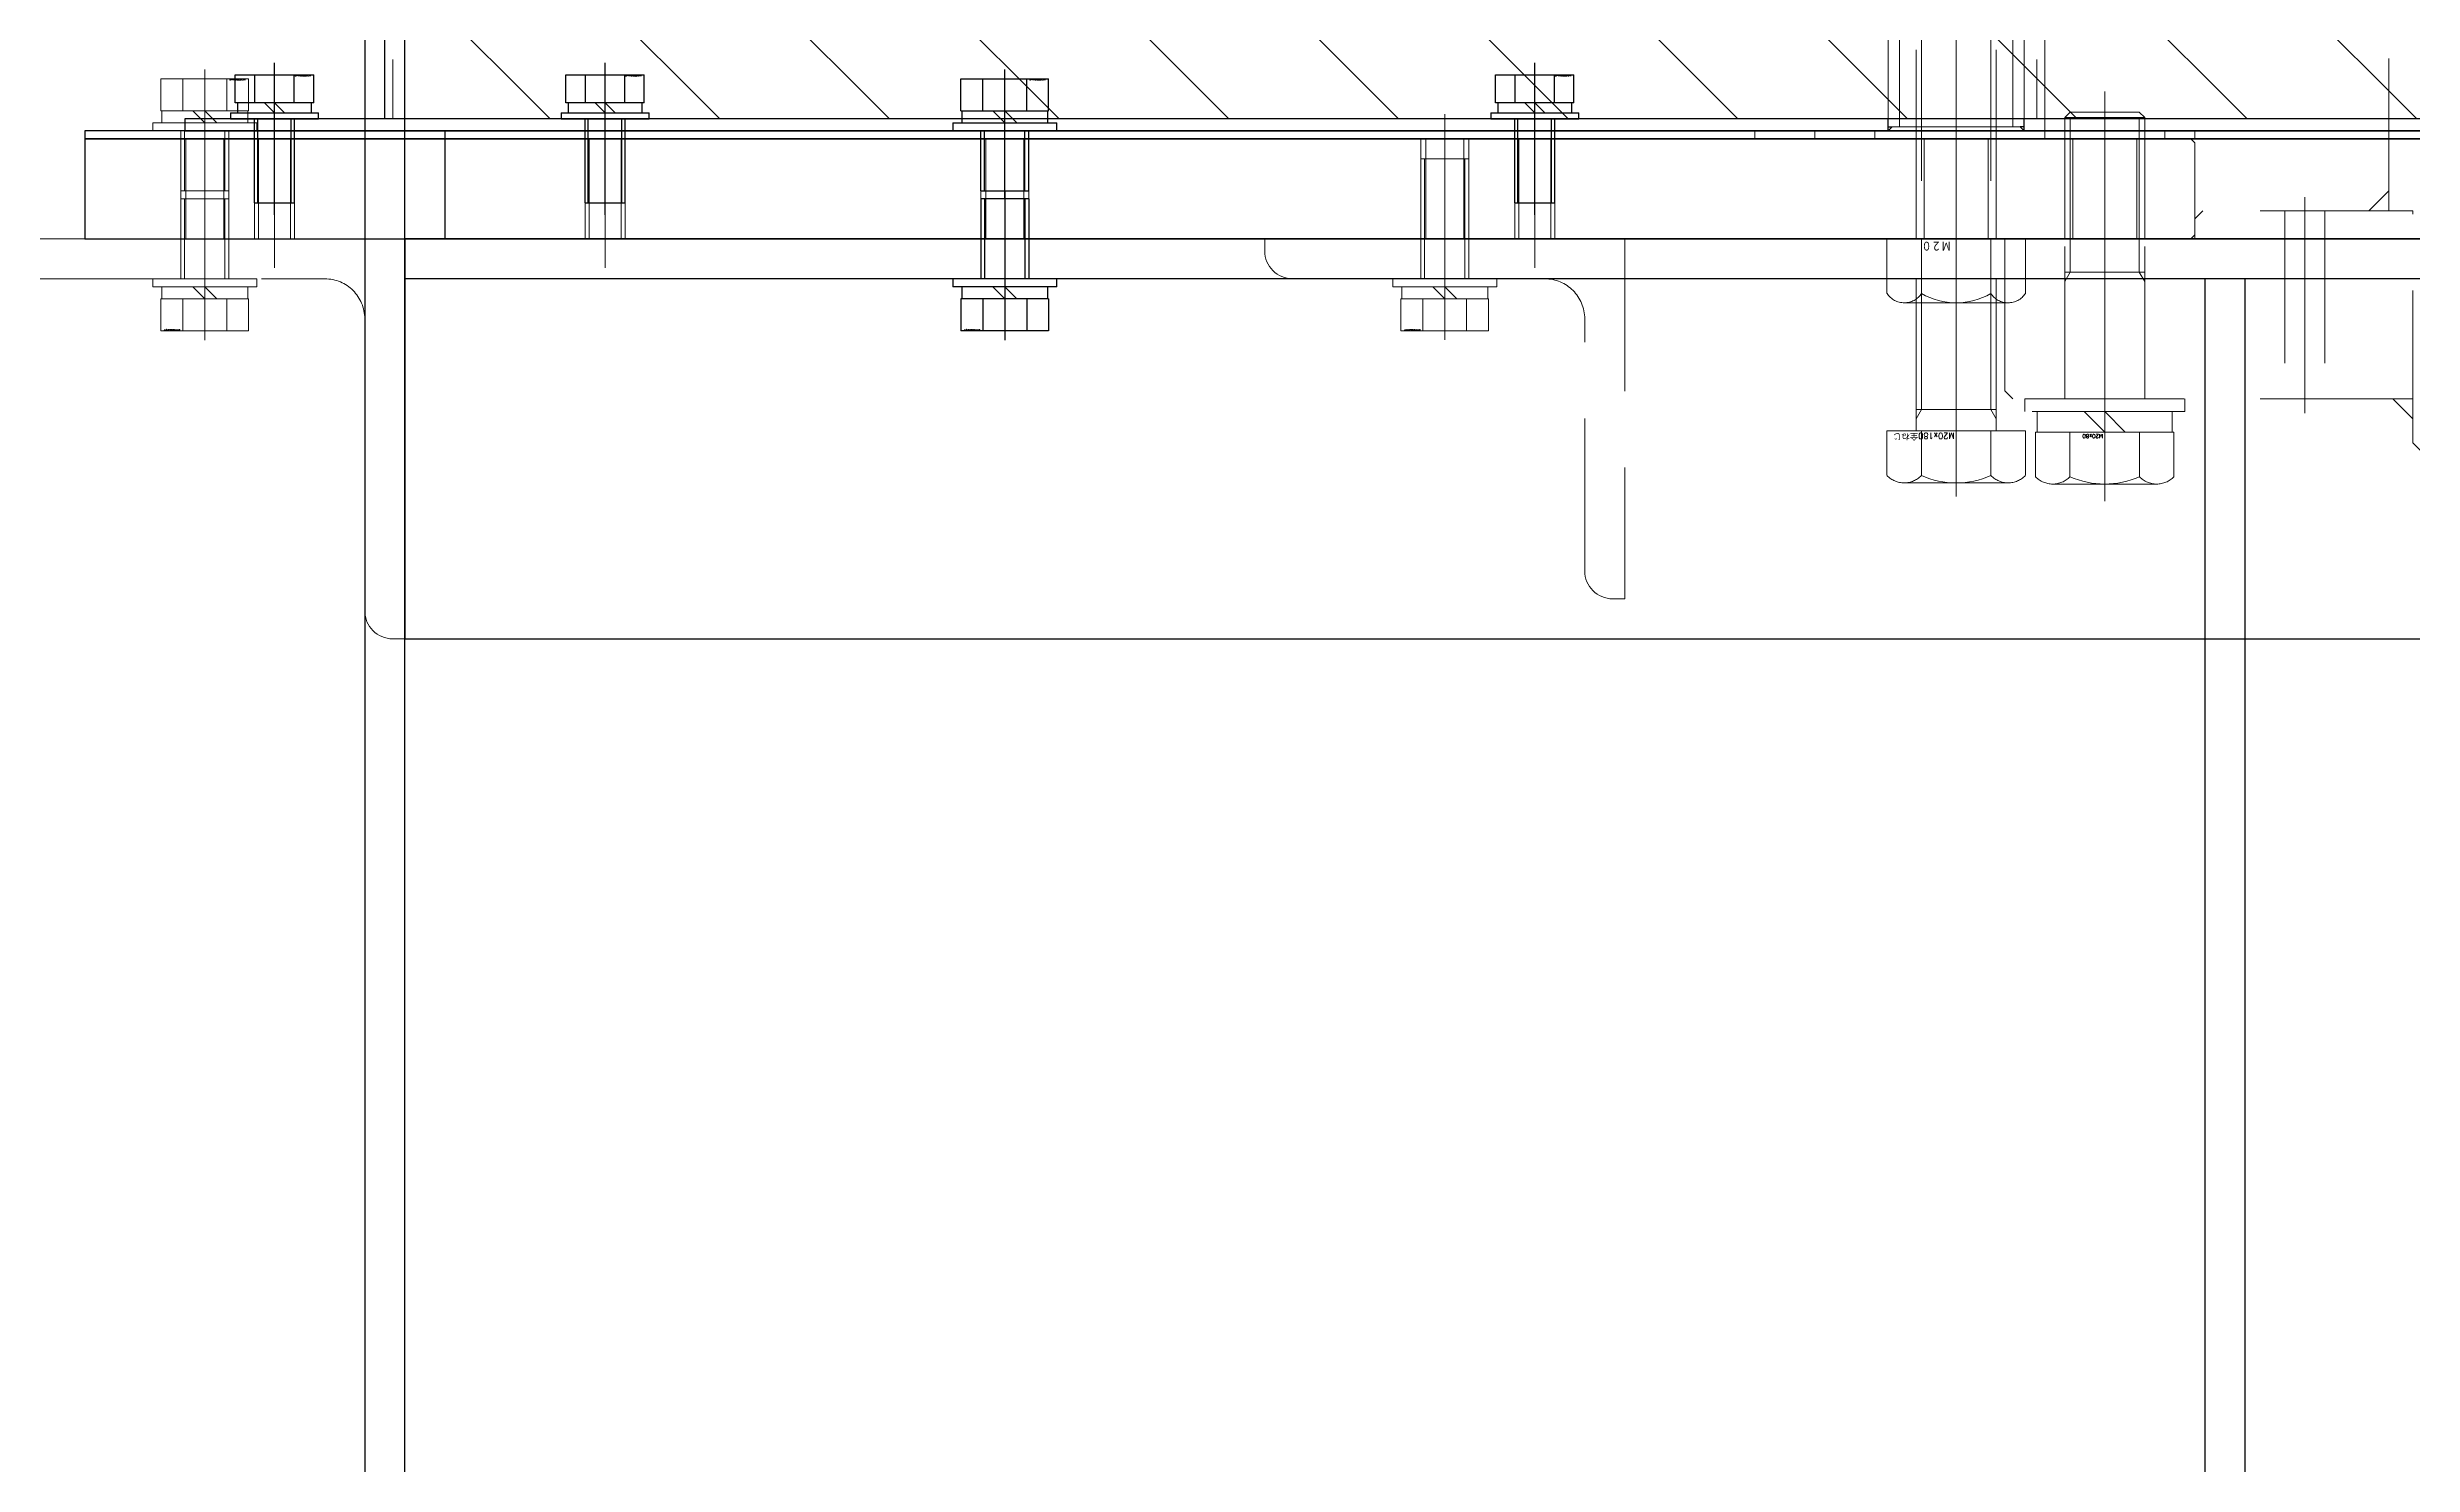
# Model space of a CAD drawing. Header units: millimetres. Extents: x -16130 to 36813, y -8099 to 27484.
# Drawn here: x 27920 to 28512, y 2002 to 2356 of the extents above; entities that cross this region are included whole.
import ezdxf

# ---------------------------------------------------------------- set-up
doc = ezdxf.new("R2010")
doc.units = ezdxf.units.MM
doc.header["$LTSCALE"] = 6
doc.header["$PDMODE"] = 99
doc.header["$PDSIZE"] = 1
for name, pattern in [('CENTER2', [28.575, 19.05, -3.175, 3.175, -3.175]), ('HIDDEN', [9.525, 6.35, -3.175]), ('PHANTOM2', [31.75, 15.875, -3.175, 3.175, -3.175, 3.175, -3.175])]:
    doc.linetypes.add(name, pattern=pattern)
for name, color, linetype, lineweight in [('04_HIDDEN', 2, 'HIDDEN', 13), ('05_CENTER', 4, 'CENTER2', 13), ('06_PHANTOM', 2, 'PHANTOM2', 13), ('08_DIM', 3, 'Continuous', 13)]:
    doc.layers.add(name, color=color, linetype=linetype, lineweight=lineweight)
doc.layers.add('10_DRAFT', color=8, linetype='Continuous', lineweight=0, plot=False)
doc.styles.add('KANJI0', font='txt.shx', dxfattribs={"width": 0.9, "height": 30, "bigfont": 'bigfont'})
doc.styles.add('KSS_TXT', font='txt.shx', dxfattribs={"bigfont": 'extfont2.shx'})
doc.styles.add('KSS_TXT_L', font='txt.shx', dxfattribs={"height": 3, "bigfont": 'extfont2.shx'})
doc.dimstyles.new('KSS_DIM', dxfattribs={"dimtxt": 3, "dimasz": 2.5, "dimexe": 1.25, "dimexo": 0.625, "dimtad": 1, "dimdsep": 46, "dimtxsty": 'KSS_TXT', "dimblk": 'OPEN30', "dimcen": 0, "dimazin": 2, "dimtfac": 0.75, "dimtmove": 0, "dimatfit": 3, "dimldrblk": 'OPEN30', "dimfxl": 1, "dimtolj": 1, "dimarcsym": 0})

# ---------------------------------------------------------------- blocks, each defined once
blk = doc.blocks.new('_Open30')
at = {"color": 0, "linetype": 'ByBlock', "lineweight": -2}
for p, q in [((-1, 0.268), (0, 0)), ((0, 0), (-1, -0.268)), ((0, 0), (-1, 0))]:
    blk.add_line(p, q, dxfattribs=at)
blk = doc.blocks.new('*D2430')
at = {"layer": '08_DIM', "color": 0, "lineweight": -2, "transparency": 16777216}
for p, q in [((28347.12, 8109.18), (27268.38, 8109.18)), ((27293.38, 8059.18), (27293.38, 1358.18)), ((27280.46, 1308.18), (27318.38, 1308.18))]:
    blk.add_line(p, q, dxfattribs=at)
at = {"layer": 'Defpoints', "color": 0, "transparency": 16777216}
for p in [(28359.62, 8109.18), (27267.96, 1308.18), (27293.38, 1308.18)]:
    blk.add_point(p, dxfattribs=at)
at = {"layer": '08_DIM', "color": 0, "lineweight": -2, "transparency": 16777216, "xscale": 50, "yscale": 50, "zscale": 50}
for p, rotation in [((27293.38, 8109.18), 90), ((27293.38, 1308.18), 270)]:
    blk.add_blockref('_Open30', p, dxfattribs=dict(at, rotation=rotation))
at = {"layer": '08_DIM', "color": 0, "transparency": 16777216, "insert": (27250.88, 4708.68), "char_height": 60, "attachment_point": 5, "rotation": 90, "style": 'KSS_TXT'}
blk.add_mtext('\\A1;6801', dxfattribs=at)
blk = doc.blocks.new('A$C2B834F33_1_1')
at = {"color": 0}
for p, q in [((0, 0), (-100, 0)), ((-100, -3), (-100, 0)), ((0, 0), (0, -100)), ((-93, -10), (-20, -10)), ((-10, -20), (-10, -93)), ((-3, -100), (0, -100))]:
    blk.add_line(p, q, dxfattribs=at)
for centre, radius, start, end in [((-93, -3), 7, 180, 270), ((-20, -20), 10, 0, 90), ((-3, -93), 7, 180, 270)]:
    blk.add_arc(centre, radius, start, end, dxfattribs=at)
blk = doc.blocks.new('A$C508A7F88_1_1')
at = {"color": 0}
for p, q in [((0, 0), (0, -90)), ((0, 0), (90, 0)), ((90, -3), (90, 0)), ((20, -10), (83, -10)), ((10, -83), (10, -20)), ((3, -90), (0, -90))]:
    blk.add_line(p, q, dxfattribs=at)
for centre, radius, start, end in [((83, -3), 7, 270, 0), ((20, -20), 10, 90, 180), ((3, -83), 7, 270, 0)]:
    blk.add_arc(centre, radius, start, end, dxfattribs=at)
blk = doc.blocks.new('A$C036E680E_1_1')
at = {"color": 0}
for p, q in [((-610, 2592), (-610, -934)), ((600, -5), (-600, -5)), ((-150, -5), (-150, -924)), ((-140, -5), (-140, -924))]:
    blk.add_line(p, q, dxfattribs=at)
blk.add_lwpolyline([(-695, 2592), (-700, 2592), (-700, -934), (-600, -934), (-600, 2592), (-610, 2592)], dxfattribs=at)
blk.add_lwpolyline([(-600, -95), (600, -95), (600, 5), (-600, 5)], close=True, dxfattribs=at)
at = {"layer": '05_CENTER'}
for p, q in [((-650, 19.94), (-650, -20.27)), ((-450, 19.94), (-450, -20.27)), ((-340, 19.94), (-340, -20.27))]:
    blk.add_line(p, q, dxfattribs=at)
at = {"layer": '04_HIDDEN'}
blk.add_blockref('A$C2B834F33_1_1', (-600, 5), dxfattribs=at)
at = {"layer": '04_HIDDEN', "xscale": -1}
blk.add_blockref('A$C508A7F88_1_1', (-295, 5), dxfattribs=at)
blk = doc.blocks.new('A$C77635E53_1_1_1')
at = {"color": 0}
blk.add_line((-20, -590), (5, -590), dxfattribs=at)
blk.add_lwpolyline([(5, -680), (5, 680), (-20, 680), (-20, -680)], close=True, dxfattribs=at)
at = {"layer": '04_HIDDEN'}
for p, q in [((-19, -152.5), (-20, -153.5)), ((4, -152.5), (-19, -152.5)), ((5, -153.5), (4, -152.5)), ((-20, -165), (5, -165)), ((-20, -167), (5, -167)), ((5, -183), (-20, -183)), ((5, -185), (-20, -185)), ((-20, -202.13), (5, -202.13)), ((-20, -204.13), (5, -204.13)), ((5, -220.13), (-20, -220.13)), ((5, -222.13), (-20, -222.13)), ((5, -334), (-20, -334)), ((5, -335.25), (-20, -335.25)), ((5, -344.75), (-20, -344.75)), ((5, -346), (-20, -346)), ((5, -444), (-20, -444)), ((5, -445.25), (-20, -445.25)), ((5, -454.75), (-20, -454.75)), ((5, -456), (-20, -456)), ((5, -644), (-20, -644)), ((5, -645.25), (-20, -645.25)), ((5, -654.75), (-20, -654.75)), ((5, -656), (-20, -656))]:
    blk.add_line(p, q, dxfattribs=at)
at = {"layer": '04_HIDDEN', "color": 9}
for p, q in [((-20, -312.5), (5, -312.5)), ((-20, -313.5), (5, -313.5)), ((-20, -321.5), (5, -321.5)), ((-20, -322.5), (5, -322.5)), ((-20, -544.93), (5, -544.93)), ((-20, -545.93), (5, -545.93)), ((-20, -553.93), (5, -553.93)), ((-20, -554.93), (5, -554.93)), ((-20, -627.58), (5, -627.58)), ((-20, -628.58), (5, -628.58)), ((-20, -636.58), (5, -636.58)), ((-20, -637.58), (5, -637.58))]:
    blk.add_line(p, q, dxfattribs=at)
at = {"layer": '05_CENTER'}
for p, q in [((-31.8, -175), (16.1, -175)), ((-31.8, -212.13), (16.1, -212.13)), ((11.08, -340), (-26.14, -340)), ((11.08, -450), (-26.14, -450)), ((11.08, -650), (-26.14, -650))]:
    blk.add_line(p, q, dxfattribs=at)
at = {"layer": '05_CENTER', "color": 9}
for p, q in [((-26.4, -317.5), (12.23, -317.5)), ((-26.4, -549.93), (12.23, -549.93)), ((-26.4, -632.58), (12.23, -632.58))]:
    blk.add_line(p, q, dxfattribs=at)
blk = doc.blocks.new('A$C3EB06615_1_1')
h = blk.add_hatch()
h.set_pattern_fill('_USER', color=3, scale=30, angle=225, pattern_type=0)
h.set_pattern_definition([(225, (2335.178, -12804.288), (21.213203, -21.213203), [])])
h.paths.add_polyline_path([(-3, 603), (-75, 603), (-75, -603), (-3, -603)])
at = {"color": 0}
for p, q in [((0, -195.13), (-3, -195.13)), ((0, -229.13), (-3, -229.13)), ((-3, -605), (-75, -605))]:
    blk.add_line(p, q, dxfattribs=at)
blk.add_lwpolyline([(-3, 655), (-3, -655), (0, -655), (0, 655)], close=True, dxfattribs=at)
at = {"color": 3}
for points in [[(-1, -195.13), (-1, -196.13), (-1, -196.13), (0, -195.13)], [(-1, -229.13), (-1, -228.13), (-1, -228.13), (0, -229.13)]]:
    blk.add_lwpolyline(points, close=True, dxfattribs=at)
at = {"layer": '04_HIDDEN'}
for p, q in [((-3, -190), (-75, -190)), ((-75, -192), (-3, -192)), ((-1, -226.33), (-1, -197.93)), ((-75, -603), (-3, -603))]:
    blk.add_line(p, q, dxfattribs=at)
for points in [[(-83, -195.13), (-83, -197.93), (-1, -197.93), (-1, -195.13)], [(-83, -229.13), (-83, -226.33), (-1, -226.33), (-1, -229.13)]]:
    blk.add_lwpolyline(points, close=True, dxfattribs=at)
at = {"layer": '05_CENTER'}
for p, q in [((-8.81, -317.5), (5.89, -317.5)), ((-8.81, -549.93), (5.89, -549.93)), ((-8.81, -632.58), (5.89, -632.58))]:
    blk.add_line(p, q, dxfattribs=at)
at = {"layer": '06_PHANTOM'}
blk.add_line((0, -190), (-3, -190), dxfattribs=at)
at = {"layer": '10_DRAFT'}
blk.add_line((-83, -212.13), (0, -212.13), dxfattribs=at)
blk = doc.blocks.new('A$C7AFA21F4_1_1_1_1')
at = {"color": 0, "linetype": 'CENTER2'}
blk.add_line((0, -24), (0, 14), dxfattribs=at)
at = {"color": 0}
for p, q in [((-9.81, 11), (9.81, 11)), ((-9.81, 4), (-9.81, 11)), ((-4.91, 4), (-4.91, 11)), ((4.91, 4), (4.91, 11)), ((9.81, 4), (9.81, 11)), ((-11, 1.5), (11, 1.5)), ((-11, 1.5), (-11, 0)), ((-11, 0), (11, 0)), ((9.81, 4), (-9.81, 4)), ((-9.25, 4), (-9.25, 1.5)), ((0, 1.5), (-2.5, 4)), ((0, 4), (2.5, 1.5)), ((9.25, 1.5), (9.25, 4)), ((11, 0), (11, 1.5))]:
    blk.add_line(p, q, dxfattribs=at)
at = {"color": 0, "linetype": 'HIDDEN'}
for p, q in [((-5, -21), (-5, 0)), ((-4.19, -21), (-4.19, 0)), ((4.19, -21), (4.19, 0)), ((5, -21), (5, 0)), ((-5, -21), (5, -21))]:
    blk.add_line(p, q, dxfattribs=at)
at = {"layer": '10_DRAFT', "style": 'KSS_TXT_L'}
blk.add_text('BT-M10x25L,SW,PW', height=0.3, dxfattribs=at).set_placement((5.1, 10.66))
blk = doc.blocks.new('A$C437C52AB_1_1')
at = {"color": 0}
for p, q in [((-10.97, 13), (10.97, 13)), ((-10.97, 5), (-10.97, 13)), ((-5.48, 5), (-5.48, 13)), ((5.48, 5), (5.48, 13)), ((10.97, 5), (10.97, 13)), ((-13, 2), (13, 2)), ((-13, 2), (-13, 0)), ((-13, 0), (13, 0)), ((-10.97, 5), (10.97, 5)), ((-10.75, 5), (-10.75, 2)), ((0, 2), (-3, 5)), ((0, 5), (3, 2)), ((10.75, 2), (10.75, 5)), ((13, 0), (13, 2))]:
    blk.add_line(p, q, dxfattribs=at)
at = {"color": 0, "linetype": 'CENTER2'}
blk.add_line((0, -17.01), (0, 15.35), dxfattribs=at)
at = {"color": 0, "linetype": 'HIDDEN'}
for p, q in [((-6, -15), (-6, 0)), ((-5.05, -15), (-5.05, 0)), ((5.05, -15), (5.05, 0)), ((6, -15), (6, 0)), ((-6, -15), (6, -15))]:
    blk.add_line(p, q, dxfattribs=at)
at = {"layer": '10_DRAFT', "style": 'KSS_TXT_L'}
blk.add_text('BT-M12x20L,SW,PW', height=0.3, dxfattribs=at).set_placement((6.19, 12.66))
blk = doc.blocks.new('A$C5A4A6E18_1_1')
at = {"color": 0}
blk.add_line((-2, -590), (0, -590), dxfattribs=at)
blk.add_lwpolyline([(0, -680), (0, 680), (-2, 680), (-2, -680)], close=True, dxfattribs=at)
at = {"layer": '04_HIDDEN'}
for p, q in [((-2, -152.5), (0, -152.5)), ((-2, -160), (0, -160)), ((-2, -190), (0, -190)), ((-2, -232.49), (0, -232.49)), ((-2, -262.49), (0, -262.49))]:
    blk.add_line(p, q, dxfattribs=at)
at = {"layer": '05_CENTER'}
for p, q in [((-5.6, -175), (3.61, -175)), ((6.08, -450), (-8.14, -450)), ((6.08, -650), (-8.14, -650))]:
    blk.add_line(p, q, dxfattribs=at)
at = {"layer": '05_CENTER', "color": 9}
for p, q in [((-8.4, -317.5), (7.23, -317.5)), ((-8.4, -549.93), (7.23, -549.93))]:
    blk.add_line(p, q, dxfattribs=at)
at = {"layer": '10_DRAFT'}
blk.add_line((-2, -247.49), (0, -247.49), dxfattribs=at)
blk = doc.blocks.new('A$C3D892AFF_1_1')
at = {"color": 0}
for p, q in [((-10.97, 13), (10.97, 13)), ((-10.97, 5), (-10.97, 13)), ((-5.48, 5), (-5.48, 13)), ((5.48, 5), (5.48, 13)), ((10.97, 5), (10.97, 13)), ((-13, 2), (13, 2)), ((-13, 2), (-13, 0)), ((-13, 0), (13, 0)), ((-10.97, 5), (10.97, 5)), ((-10.75, 5), (-10.75, 2)), ((0, 2), (-3, 5)), ((0, 5), (3, 2)), ((10.75, 2), (10.75, 5)), ((13, 0), (13, 2))]:
    blk.add_line(p, q, dxfattribs=at)
at = {"color": 0, "linetype": 'CENTER2'}
blk.add_line((0, -22.01), (0, 15.35), dxfattribs=at)
at = {"color": 0, "linetype": 'HIDDEN'}
for p, q in [((-6, -20), (-6, 0)), ((-5.05, -20), (-5.05, 0)), ((5.05, -20), (5.05, 0)), ((6, -20), (6, 0)), ((-6, -20), (6, -20))]:
    blk.add_line(p, q, dxfattribs=at)
at = {"layer": '10_DRAFT', "style": 'KSS_TXT_L'}
blk.add_text('BT-M12x25L,SW,PW', height=0.3, dxfattribs=at).set_placement((6.19, 12.66))
blk = doc.blocks.new('A$C0CC8275E_1_1')
at = {"color": 0}
for p, q in [((13, 13), (-13, 13)), ((-17.3, 11.2), (-17.3, 0)), ((-8.7, 0), (-8.7, 11.2)), ((8.7, 0), (8.7, 11.2)), ((17.3, 0), (17.3, 11.2)), ((17.3, 0), (-17.3, 0)), ((-10, 0), (-10, -178.65)), ((10, 0), (10, -178.65)), ((-8.65, -5.32), (-10, -2.98)), ((10, -5.32), (-10, -5.32)), ((-8.65, -5.32), (-8.65, -180)), ((8.65, -5.32), (10, -2.98)), ((8.65, -5.32), (8.65, -180)), ((-10, -178.65), (-8.65, -180)), ((10, -178.65), (-10, -178.65)), ((8.65, -180), (-8.65, -180)), ((8.65, -180), (10, -178.65))]:
    blk.add_line(p, q, dxfattribs=at)
at = {"color": 0, "linetype": 'CENTER2'}
blk.add_line((0, 16.42), (0, -185.12), dxfattribs=at)
at = {"color": 0}
for centre, radius, start, end in [((-13, 7), 6, 44.6, 135.4), ((0, -8.9), 21.9, 66.6, 113.4), ((13, 7), 6, 44.6, 135.4)]:
    blk.add_arc(centre, radius, start, end, dxfattribs=at)
at = {"layer": '10_DRAFT', "style": 'KSS_TXT'}
blk.add_text('M20x180全ねじ', height=1.5, dxfattribs=at).set_placement((0.41, 0.54))
blk = doc.blocks.new('M20Nu_1_1')
at = {"color": 0}
for p, q in [((-17.3, 0), (-17.3, 13.68)), ((-12.97, 16), (12.97, 16)), ((-8.65, 13.68), (-8.65, 0)), ((8.65, 0), (8.65, 13.68)), ((17.3, 13.68), (17.3, 0)), ((-17.3, 0), (17.3, 0))]:
    blk.add_line(p, q, dxfattribs=at)
at = {"color": 0, "linetype": 'CENTER2'}
blk.add_line((0, 0), (0, 16), dxfattribs=at)
at = {"color": 0}
for centre, radius, start, end in [((-12.97, 10.81), 5.19, 33.626, 146.374), ((0, -1.3), 17.3, 60, 120), ((12.97, 10.81), 5.19, 33.626, 146.374)]:
    blk.add_arc(centre, radius, start, end, dxfattribs=at)
at = {"layer": '10_DRAFT', "style": 'KANJI0', "width": 0.82}
blk.add_text('Ｍ２０', height=2.143, dxfattribs=at).set_placement((1.26, 0.52))
blk = doc.blocks.new('A$C1819430B_1_1_1')
at = {"color": 0}
for p, q in [((-10.97, 13), (10.97, 13)), ((-10.97, 5), (-10.97, 13)), ((-5.48, 5), (-5.48, 13)), ((5.48, 5), (5.48, 13)), ((10.97, 5), (10.97, 13)), ((-13, 2), (13, 2)), ((-13, 2), (-13, 0)), ((-13, 0), (13, 0)), ((-10.97, 5), (10.97, 5)), ((-10.75, 5), (-10.75, 2)), ((0, 2), (-3, 5)), ((0, 5), (3, 2)), ((10.75, 2), (10.75, 5)), ((13, 0), (13, 2))]:
    blk.add_line(p, q, dxfattribs=at)
at = {"color": 0, "linetype": 'CENTER2'}
blk.add_line((0, -32.11), (0, 15.28), dxfattribs=at)
at = {"color": 0, "linetype": 'HIDDEN'}
for p, q in [((-6, -30), (-6, 0)), ((-5.05, -30), (-5.05, 0)), ((5.05, -30), (5.05, 0)), ((6, -30), (6, 0)), ((-6, -30), (6, -30))]:
    blk.add_line(p, q, dxfattribs=at)
at = {"layer": '10_DRAFT', "style": 'KSS_TXT_L'}
blk.add_text('BT-M12x35L,SW,PW', height=0.3, dxfattribs=at).set_placement((6.07, 12.66))
blk = doc.blocks.new('A$C110E0945_1_1')
for name, p, rotation in [('A$C3EB06615_1_1', (650, 32), 270), ('A$C77635E53_1_1_1', (650, 10), 270), ('A$C5A4A6E18_1_1', (650, 30), 270), ('A$C3D892AFF_1_1', (200, -5), 180)]:
    blk.add_blockref(name, p, dxfattribs=dict(rotation=rotation))
for name, p in [('A$C7AFA21F4_1_1_1_1', (17.42, 35)), ('A$C7AFA21F4_1_1_1_1', (100.07, 35)), ('A$C437C52AB_1_1', (200, 32)), ('A$C7AFA21F4_1_1_1_1', (332.5, 35))]:
    blk.add_blockref(name, p)
at = {"layer": '04_HIDDEN', "rotation": 180}
for name, p in [('A$C0CC8275E_1_1', (437.87, -43)), ('A$C1819430B_1_1_1', (310, -5)), ('A$C3D892AFF_1_1', (0, -5)), ('M20Nu_1_1', (437.87, 5))]:
    blk.add_blockref(name, p, dxfattribs=at)
at = {"layer": '04_HIDDEN'}
blk.add_blockref('A$C437C52AB_1_1', (0, 32), dxfattribs=at)
blk = doc.blocks.new('A$C3D81658F_1_1_1_1')
at = {"color": 0, "linetype": 'CENTER2'}
blk.add_line((0, -39), (0, 14), dxfattribs=at)
at = {"color": 0}
for p, q in [((-9.81, 11), (9.81, 11)), ((-9.81, 4), (-9.81, 11)), ((-4.91, 4), (-4.91, 11)), ((4.91, 4), (4.91, 11)), ((9.81, 4), (9.81, 11)), ((-11, 1.5), (11, 1.5)), ((-11, 1.5), (-11, 0)), ((-11, 0), (11, 0)), ((9.81, 4), (-9.81, 4)), ((-9.25, 4), (-9.25, 1.5)), ((0, 1.5), (-2.5, 4)), ((0, 4), (2.5, 1.5)), ((9.25, 1.5), (9.25, 4)), ((11, 0), (11, 1.5))]:
    blk.add_line(p, q, dxfattribs=at)
at = {"color": 0, "linetype": 'HIDDEN'}
for p, q in [((-5, -36), (-5, 0)), ((5, -36), (5, 0)), ((-5, -4), (5, -4)), ((-4.19, -36), (-4.19, -4)), ((4.19, -36), (4.19, -4)), ((-5, -36), (5, -36))]:
    blk.add_line(p, q, dxfattribs=at)
at = {"layer": '10_DRAFT', "style": 'KSS_TXT_L'}
blk.add_text('BT-M10x40L,SW,PW', height=0.3, dxfattribs=at).set_placement((5.14, 10.66))
blk = doc.blocks.new('A$C73885433_1_1')
for p, q in [((57, 150), (57, -150)), ((93, 50), (93, -50))]:
    blk.add_line(p, q)
at = {"color": 0}
for p, q in [((32, 75), (30, 73)), ((30, -73), (30, 73)), ((32, 75), (55, 75)), ((32, -75), (32, 75)), ((0, 53), (2, 55)), ((2, 55), (2, -55)), ((2, 55), (30, 55)), ((0, -53), (0, 53)), ((93, 50), (85, 50)), ((95, 48), (93, 50)), ((95, 48), (95, -48)), ((-57, 43), (-55, 45)), ((-57, -43), (-57, 43)), ((-55, 45), (0, 45)), ((-55, -45), (-55, 45)), ((-432, 38), (-430, 40)), ((-432, -38), (-432, 38)), ((-407, 38.92), (-431.08, 38.92)), ((-430, 40), (-352, 40)), ((-430, 40), (-430, -40)), ((-407, 40), (-407, -40)), ((-352, 40), (-352, -40)), ((-352, 39.9), (-57, 39.9)), ((106, 40), (95, 40)), ((106, 40), (106, -40)), ((108, 38), (106, 40)), ((108, -38), (108, 38)), ((-522, 33), (-520, 35)), ((-522, -33), (-522, 33)), ((-520, 35), (-432, 35)), ((-520, 35), (-520, -35)), ((-520, -35), (-522, -33)), ((-432, -35), (-520, -35)), ((-430, -40), (-432, -38)), ((-407, -38.92), (-431.08, -38.92)), ((-352, -40), (-430, -40)), ((-57, -39.9), (-352, -39.9)), ((95, -40), (106, -40)), ((106, -40), (108, -38)), ((-57, -43), (-55, -45)), ((0, -45), (-55, -45)), ((2, -55), (0, -53)), ((93, -50), (85, -50)), ((95, -48), (93, -50)), ((2, -55), (30, -55)), ((32, -75), (30, -73)), ((32, -75), (55, -75))]:
    blk.add_line(p, q, dxfattribs=at)
blk.add_lwpolyline([(85, -150), (85, -150), (57, -150), (55, -148), (55, 148), (57, 150), (85, 150), (85, -150)], dxfattribs=at)
at = {"color": 3}
for points in [[(55, 75), (55, 80), (50, 75), (50, 75)], [(85, 50), (85, 55), (90, 50), (90, 50)], [(85, -50), (85, -55), (90, -50), (90, -50)], [(55, -75), (55, -80), (50, -75), (50, -75)]]:
    blk.add_lwpolyline(points, close=True, dxfattribs=at)
at = {"layer": '04_HIDDEN'}
for p, q in [((80.4, -110), (80.4, 110)), ((80.4, 110), (85, 110)), ((85, 102.5), (80.4, 102.5)), ((85, 50), (55, 50)), ((-432, 36), (-399, 36)), ((-399, 36), (-399, 40)), ((-436, 35), (-436, 27.5)), ((-436, 27.5), (-522, 27.5)), ((-522, 20.95), (-503.5, 20.38)), ((-522, 19.48), (-503.5, 18.9)), ((-503.5, 20.38), (-503.5, -20.38)), ((-503.5, 20.38), (-500.69, 18.75)), ((-503.5, 18.75), (106, 18.75)), ((106, 18.75), (108, 20.75)), ((106, -24.65), (106, 18.75)), ((-522, -19.48), (-503.5, -18.9)), ((-522, -20.96), (-503.5, -20.38)), ((-503.5, -18.75), (106, -18.75)), ((-503.5, -20.38), (-500.69, -18.75)), ((106, -18.75), (108, -20.75)), ((85, -50), (55, -50)), ((85, -102.5), (80.4, -102.5)), ((80.4, -110), (85, -110))]:
    blk.add_line(p, q, dxfattribs=at)
at = {"layer": '05_CENTER'}
for p, q in [((44.5, 125), (96.07, 125)), ((-530.06, 0), (113.51, 0)), ((44.5, -125), (96.07, -125))]:
    blk.add_line(p, q, dxfattribs=at)
blk = doc.blocks.new('A$C56F6731E_1_1')
at = {"color": 0}
for p, q in [((-95, 198), (-93, 200)), ((-95, 98), (-95, 198)), ((-93, 200), (-55, 200)), ((-55, 200), (-55, 152.5)), ((-50, 152.5), (-55, 152.5)), ((-50, 152.5), (-48, 150.5)), ((-48, 98), (-48, 150.5)), ((-48, 130), (-95, 130)), ((-48, 120), (-95, 120)), ((-48, 104), (0, 104)), ((0, 82), (0, 104)), ((-390.4, 94), (-388.4, 96)), ((-388.4, 96), (-108, 96)), ((-108, 96), (-106, 98)), ((-106, 98), (-48, 98)), ((-390.4, 94), (-390.4, 70)), ((-2, 80), (-66, 80)), ((-66, 80), (-66, 72)), ((0, 82), (-2, 80)), ((-79, 64), (-66, 72)), ((-390.4, 70), (-363.6, 70)), ((-363.6, 64), (-363.6, 70)), ((-363.6, 64), (-79, 64)), ((-363.6, -64), (-363.6, -70)), ((-363.6, -64), (-79, -64)), ((-79, -64), (-66, -72)), ((-390.4, -94), (-390.4, -70)), ((-390.4, -70), (-363.6, -70)), ((-66, -80), (-66, -72)), ((-2, -80), (-66, -80)), ((0, -82), (-2, -80)), ((0, -82), (0, -104)), ((-390.4, -94), (-388.4, -96)), ((-388.4, -96), (-108, -96)), ((-108, -96), (-106, -98)), ((-106, -98), (-48, -98)), ((-95, -98), (-95, -198)), ((-48, -98), (-48, -150.5)), ((-48, -104), (0, -104)), ((-48, -120), (-95, -120)), ((-48, -130), (-95, -130)), ((-55, -200), (-55, -152.5)), ((-50, -152.5), (-55, -152.5)), ((-50, -152.5), (-48, -150.5)), ((-95, -198), (-93, -200)), ((-93, -200), (-55, -200))]:
    blk.add_line(p, q, dxfattribs=at)
at = {"color": 3}
for points in [[(-48, 104), (-48, 109), (-43, 104), (-43, 104)], [(-95, 98), (-95, 103), (-100, 98), (-100, 98)], [(-95, -98), (-95, -103), (-100, -98), (-100, -98)], [(-48, -104), (-48, -109), (-43, -104), (-43, -104)]]:
    blk.add_lwpolyline(points, close=True, dxfattribs=at)
for points in [[(-95, 98), (-95, 100.5), (-95, 100.5), (-95, 98)], [(-95, -98), (-95, -100.5), (-95, -100.5), (-95, -98)]]:
    blk.add_lwpolyline(points, close=True)
at = {"layer": '04_HIDDEN'}
for p, q in [((-25, 95), (-27.31, 91)), ((0, 95), (-25, 95)), ((-25, 87), (-25, 95)), ((0, 96), (-20, 96)), ((-20, 86), (-20, 96)), ((-27.31, 91), (-25, 87)), ((-390.4, 85), (-370.4, 85)), ((-390.4, 84), (-365.4, 84)), ((-370.4, 85), (-370.4, 75)), ((-365.4, 84), (-365.4, 76)), ((-363.09, 80), (-365.4, 84)), ((0, 87), (-25, 87)), ((0, 86), (-20, 86)), ((-365.4, 76), (-363.09, 80)), ((-390.4, 76), (-365.4, 76)), ((-390.4, 75), (-370.4, 75)), ((-390.4, -75), (-370.4, -75)), ((-390.4, -76), (-365.4, -76)), ((-370.4, -85), (-370.4, -75)), ((-365.4, -76), (-363.09, -80)), ((-365.4, -84), (-365.4, -76)), ((-363.09, -80), (-365.4, -84)), ((-390.4, -84), (-365.4, -84)), ((-390.4, -85), (-370.4, -85)), ((-27.31, -91), (-25, -87)), ((0, -87), (-25, -87)), ((-25, -87), (-25, -95)), ((0, -86), (-20, -86)), ((-20, -86), (-20, -96)), ((-25, -95), (-27.31, -91)), ((0, -95), (-25, -95)), ((0, -96), (-20, -96))]:
    blk.add_line(p, q, dxfattribs=at)
blk.add_lwpolyline([(-230.4, 13.82), (-210.4, 13.82), (-210.4, -13.82), (-230.4, -13.82)], close=True, dxfattribs=at)
for radius in [6.58, 5.72, 4.6]:
    blk.add_circle((-220.4, 0), radius, dxfattribs=at)
at = {"layer": '05_CENTER'}
for p, q in [((-104.36, 175), (-45.53, 175)), ((-98.62, 125), (-44.62, 125)), ((3.39, 91), (-30.1, 91)), ((-394.84, 80), (-360.3, 80)), ((-220.4, -10.22), (-220.4, 10.22)), ((-210.18, 0), (-230.62, 0)), ((-394.84, -80), (-360.3, -80)), ((3.39, -91), (-30.1, -91)), ((-98.62, -125), (-44.62, -125)), ((-104.36, -175), (-45.53, -175))]:
    blk.add_line(p, q, dxfattribs=at)
at = {"layer": '10_DRAFT'}
for p, q in [((0, 0), (-390.4, 0)), ((-367.6, 3.44), (-367.6, -3.44)), ((-66, 3.57), (-66, -3.57)), ((-55, 3.57), (-55, -3.57)), ((-6, 3.57), (-6, -3.57))]:
    blk.add_line(p, q, dxfattribs=at)
blk = doc.blocks.new('A$C00F631C8_1_1')
at = {"color": 0, "linetype": 'CENTER2'}
blk.add_line((0, 25.57), (0, -75.7), dxfattribs=at)
at = {"color": 0}
for p, q in [((-17.3, 19.5), (-17.3, 8.3)), ((13, 21.3), (-13, 21.3)), ((-8.7, 8.3), (-8.7, 19.5)), ((8.7, 8.3), (8.7, 19.5)), ((17.3, 8.3), (17.3, 19.5)), ((17.3, 8.3), (-17.3, 8.3)), ((-16.9, 8.3), (-16.9, 3.2)), ((-5.1, 8.3), (0, 3.2)), ((0, 8.3), (5.1, 3.2)), ((16.9, 8.3), (16.9, 3.2)), ((-10, 0), (-10, -70.35)), ((10, 0), (10, -70.35)), ((-8.65, -31.7), (-10, -29.36)), ((8.65, -31.7), (10, -29.36)), ((10, -31.7), (-10, -31.7)), ((-8.65, -31.7), (-8.65, -71.7)), ((8.65, -31.7), (8.65, -71.7)), ((-10, -70.35), (-8.65, -71.7)), ((10, -70.35), (-10, -70.35)), ((8.65, -71.7), (10, -70.35)), ((8.65, -71.7), (-8.65, -71.7))]:
    blk.add_line(p, q, dxfattribs=at)
blk.add_lwpolyline([(-20, 3.2), (20, 3.2), (20, 0), (-20, 0)], close=True, dxfattribs=at)
for centre, radius, start, end in [((-13, 15.3), 6, 44.6, 135.4), ((0, -0.6), 21.9, 66.6, 113.4), ((13, 15.3), 6, 44.6, 135.4)]:
    blk.add_arc(centre, radius, start, end, dxfattribs=at)
at = {"layer": '10_DRAFT', "style": 'KSS_TXT'}
blk.add_text('M20x80', height=1, dxfattribs=at).set_placement((0.41, 8.83))
blk = doc.blocks.new('A$C47DD0DB7_1_1')
for name, p, rotation in [('A$C73885433_1_1', (0, -85), 90), ('A$C56F6731E_1_1', (0, -79), 90), ('A$C00F631C8_1_1', (-175, -174), 180)]:
    blk.add_blockref(name, p, dxfattribs=dict(rotation=rotation))
blk.add_blockref('A$C3D81658F_1_1_1_1', (-91, -61))
blk = doc.blocks.new('A$C7D087C01_1_1')
blk.add_blockref('A$C47DD0DB7_1_1', (-175, 139))

msp = doc.modelspace()

# ---------------------------------------------------------------- block references
for name, p in [('A$C036E680E_1_1', (28609.616, 2303.1782)), ('A$C110E0945_1_1', (27959.616, 2303.1782))]:
    msp.add_blockref(name, p)
at = {"layer": '04_HIDDEN'}
msp.add_blockref('A$C7D087C01_1_1', (28784.61601, 2303.1782), dxfattribs=at)

# ---------------------------------------------------------------- dimensions: what is measured, and where the dimension line sits
at = {"layer": '08_DIM', "color": 1}
dim = msp.add_linear_dim(base=(27293.37791, 1308.1782), p1=(28359.61627, 8109.1782), p2=(27267.95873, 1308.1782), angle=90, dimstyle='KSS_DIM', override={"dimscale": 20}, dxfattribs=at)
dim.commit()
dim.dimension.update_dxf_attribs({"geometry": '*D2430', "text_midpoint": (27250.87791, 4708.6782)})

doc.saveas('drawing.dxf')
